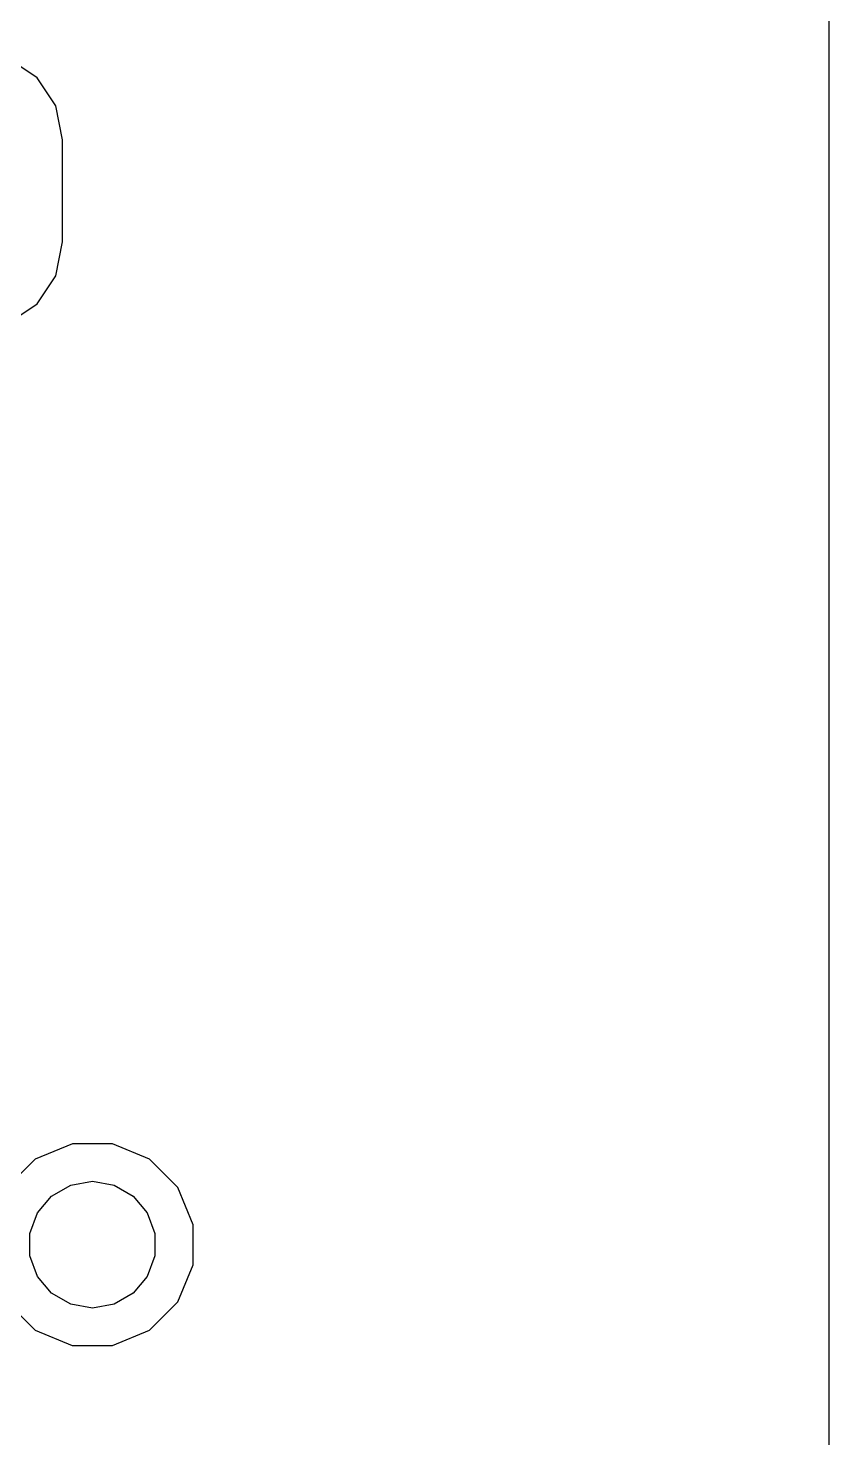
# Model space of a CAD drawing. Extents: x 30 to 169, y -146 to -30.
# Drawn here: x 158.22 to 169, y -62.6 to -43.62 of the extents above; entities that cross this region are included whole.
import ezdxf

# ---------------------------------------------------------------- set-up
doc = ezdxf.new("R2010")
doc.units = 0
doc.header["$MEASUREMENT"] = 0
doc.layers.add('BLACK', color=7, linetype='CONTINUOUS')

msp = doc.modelspace()

# ---------------------------------------------------------------- linework, layer by layer
at = {"layer": 'Black'}
for p, q in [((169, -32.7452), (169, -145.873)), ((158.334, -44.2869), (157.956, -44.0341)), ((158.587, -44.6651), (158.334, -44.2869)), ((158.678, -45.1238), (158.587, -44.6651)), ((158.678, -46.4962), (158.678, -45.1238)), ((158.587, -46.9549), (158.678, -46.4962)), ((158.334, -47.3331), (158.587, -46.9549)), ((157.956, -47.5859), (158.334, -47.3331)), ((158.811, -58.6409), (158.311, -58.8473)), ((159.351, -58.6413), (158.811, -58.6409)), ((159.851, -58.8487), (159.351, -58.6413)), ((158.311, -58.8473), (157.929, -59.2292)), ((160.233, -59.2313), (159.851, -58.8487)), ((158.531, -59.3457), (158.788, -59.1974)), ((158.788, -59.1974), (159.08, -59.1458)), ((159.08, -59.1458), (159.372, -59.1974)), ((159.372, -59.1974), (159.629, -59.3457)), ((158.34, -59.5729), (158.531, -59.3457)), ((159.629, -59.3457), (159.82, -59.5729)), ((160.439, -59.7309), (160.233, -59.2313)), ((158.239, -59.8517), (158.34, -59.5729)), ((159.82, -59.5729), (159.921, -59.8517)), ((160.439, -60.2715), (160.439, -59.7309)), ((158.239, -60.1483), (158.239, -59.8517)), ((159.921, -59.8517), (159.921, -60.1483)), ((158.34, -60.4271), (158.239, -60.1483)), ((159.921, -60.1483), (159.82, -60.4271)), ((160.231, -60.7708), (160.439, -60.2715)), ((158.531, -60.6543), (158.34, -60.4271)), ((159.82, -60.4271), (159.629, -60.6543)), ((158.788, -60.8026), (158.531, -60.6543)), ((159.629, -60.6543), (159.372, -60.8026)), ((157.927, -60.7687), (158.309, -61.1513)), ((159.08, -60.8541), (158.788, -60.8026)), ((159.372, -60.8026), (159.08, -60.8541)), ((159.849, -61.1527), (160.231, -60.7708)), ((158.309, -61.1513), (158.809, -61.3587)), ((159.349, -61.3591), (159.849, -61.1527)), ((158.809, -61.3587), (159.349, -61.3591))]:
    msp.add_line(p, q, dxfattribs=at)

doc.saveas('drawing.dxf')
